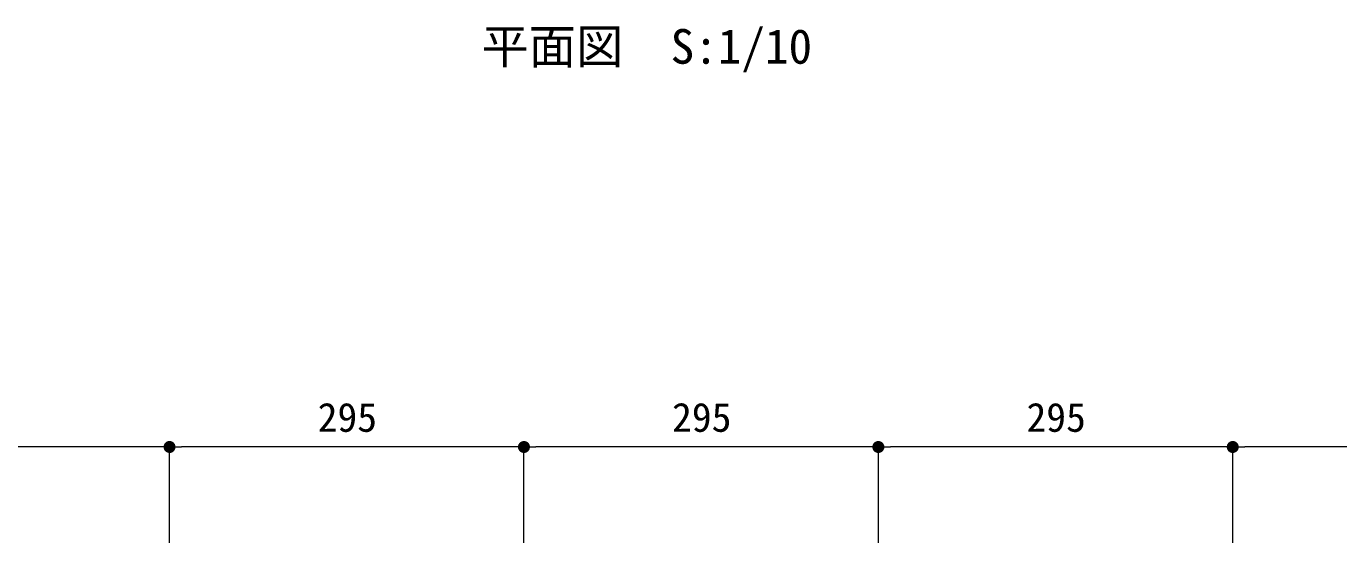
# Model space of a CAD drawing. Units: millimetres, scale not verified. Extents: x -4603 to 4686, y -14667 to 14758.
# Drawn here: x -2348 to -1255, y -12378 to -11948 of the extents above; entities that cross this region are included whole.
import ezdxf
from ezdxf.enums import TextEntityAlignment as Align

# ---------------------------------------------------------------- set-up
doc = ezdxf.new("R2010")
doc.units = ezdxf.units.MM
doc.header["$LTSCALE"] = 6.6
for name, color, linetype, lineweight in [('0-4_0', 7, 'Continuous', 9), ('0-5_A-B03-文字_書込_小', 7, 'Continuous', 9), ('1-0_0-A12-寸法_目地', 5, 'Continuous', 9)]:
    doc.layers.add(name, color=color, linetype=linetype, lineweight=lineweight)
doc.styles.add('ＭＳ ゴシック', font='')
doc.styles.get('ＭＳ ゴシック').set_extended_font_data('MS Gothic')

# ---------------------------------------------------------------- blocks, each defined once
blk = doc.blocks.new('_Dot')
at = {"layer": '0-4_0'}
blk.add_line((-25, 0), (-50, 0), dxfattribs=at)
for points in [[(0, 0), (-25, 0), (-24.8, 3.13)], [(0, 0), (-24.8, -3.13), (-25, 0)], [(0, 0), (-24.8, 3.13), (-24.21, 6.22)], [(0, 0), (-24.21, -6.22), (-24.8, -3.13)], [(0, 0), (-24.21, 6.22), (-23.24, 9.2)], [(0, 0), (-23.24, -9.2), (-24.21, -6.22)], [(0, 0), (-23.24, 9.2), (-21.91, 12.04)], [(0, 0), (-21.91, -12.04), (-23.24, -9.2)], [(0, 0), (-21.91, 12.04), (-20.23, 14.69)], [(0, 0), (-20.23, -14.69), (-21.91, -12.04)], [(0, 0), (-20.23, 14.69), (-18.22, 17.11)], [(0, 0), (-18.22, -17.11), (-20.23, -14.69)], [(0, 0), (-18.22, 17.11), (-15.94, 19.26)], [(0, 0), (-15.94, -19.26), (-18.22, -17.11)], [(0, 0), (-15.94, 19.26), (-13.4, 21.11)], [(0, 0), (-13.4, -21.11), (-15.94, -19.26)], [(0, 0), (-13.4, 21.11), (-10.64, 22.62)], [(0, 0), (-10.64, -22.62), (-13.4, -21.11)], [(0, 0), (-10.64, 22.62), (-7.73, 23.78)], [(0, 0), (-7.73, -23.78), (-10.64, -22.62)], [(0, 0), (-7.73, 23.78), (-4.68, 24.56)], [(0, 0), (-4.68, -24.56), (-7.73, -23.78)], [(0, 0), (-4.68, 24.56), (-1.57, 24.95)], [(0, 0), (-1.57, -24.95), (-4.68, -24.56)], [(0, 0), (-1.57, 24.95), (1.57, 24.95)], [(0, 0), (1.57, -24.95), (-1.57, -24.95)], [(0, 0), (1.57, 24.95), (4.68, 24.56)], [(0, 0), (4.68, 24.56), (7.73, 23.78)], [(0, 0), (7.73, 23.78), (10.64, 22.62)], [(0, 0), (10.64, 22.62), (13.4, 21.11)], [(0, 0), (13.4, 21.11), (15.94, 19.26)], [(0, 0), (15.94, 19.26), (18.22, 17.11)], [(0, 0), (18.22, 17.11), (20.23, 14.69)], [(0, 0), (20.23, 14.69), (21.91, 12.04)], [(0, 0), (21.91, 12.04), (23.24, 9.2)], [(0, 0), (23.24, 9.2), (24.21, 6.22)], [(0, 0), (24.21, 6.22), (24.8, 3.13)], [(0, 0), (24.8, 3.13), (25, 0)], [(0, 0), (4.68, -24.56), (1.57, -24.95)], [(0, 0), (7.73, -23.78), (4.68, -24.56)], [(0, 0), (10.64, -22.62), (7.73, -23.78)], [(0, 0), (13.4, -21.11), (10.64, -22.62)], [(0, 0), (15.94, -19.26), (13.4, -21.11)], [(0, 0), (18.22, -17.11), (15.94, -19.26)], [(0, 0), (20.23, -14.69), (18.22, -17.11)], [(0, 0), (21.91, -12.04), (20.23, -14.69)], [(0, 0), (23.24, -9.2), (21.91, -12.04)], [(0, 0), (24.21, -6.22), (23.24, -9.2)], [(0, 0), (24.8, -3.13), (24.21, -6.22)], [(0, 0), (25, 0), (24.8, -3.13)]]:
    blk.add_solid(points, dxfattribs=at)

msp = doc.modelspace()

# ---------------------------------------------------------------- linework, layer by layer
at = {"layer": '1-0_0-A12-寸法_目地'}
for p, q in [((-2238.35, -12298.278), (-2513.35, -12298.278)), ((-2228.35, -12378.023), (-2228.35, -12298.278)), ((-2228.35, -12377.99), (-2228.35, -12298.278)), ((-1943.35, -12298.278), (-2218.35, -12298.278)), ((-1933.35, -12377.99), (-1933.35, -12298.278)), ((-1933.35, -12378.023), (-1933.35, -12298.278)), ((-1648.35, -12298.278), (-1923.35, -12298.278)), ((-1638.35, -12377.99), (-1638.35, -12298.278)), ((-1638.35, -12378.023), (-1638.35, -12298.278)), ((-1353.35, -12298.278), (-1628.35, -12298.278)), ((-1343.35, -12377.99), (-1343.35, -12298.278)), ((-1343.35, -12378.023), (-1343.35, -12298.278)), ((-1058.35, -12298.278), (-1333.35, -12298.278))]:
    msp.add_line(p, q, dxfattribs=at)

# ---------------------------------------------------------------- block references
at = {"layer": '1-0_0-A12-寸法_目地', "xscale": 0.2, "yscale": 0.2}
for p in [(-2228.35, -12298.278), (-1933.35, -12298.278), (-1638.35, -12298.278), (-1343.35, -12298.278)]:
    msp.add_blockref('_Dot', p, dxfattribs=at)
at = {"layer": '1-0_0-A12-寸法_目地', "xscale": 0.2, "yscale": 0.2, "rotation": 180}
for p in [(-2228.35, -12298.278), (-1933.35, -12298.278), (-1638.35, -12298.278), (-1343.35, -12298.278)]:
    msp.add_blockref('_Dot', p, dxfattribs=at)

# ---------------------------------------------------------------- texts
at = {"layer": '0-5_A-B03-文字_書込_小', "style": 'ＭＳ ゴシック'}
msp.add_text('平面図\u3000S:1/10', height=28.86, dxfattribs=at).set_placement((-1968.74, -11987.813), align=Align.BOTTOM_LEFT)
at = {"layer": '1-0_0-A12-寸法_目地', "style": 'ＭＳ ゴシック'}
for p in [(-2105.034, -12292.909), (-1810.034, -12292.909), (-1515.034, -12292.909)]:
    msp.add_text('295', height=24.19, dxfattribs=at).set_placement(p, align=Align.BOTTOM_LEFT)

doc.saveas('drawing.dxf')
